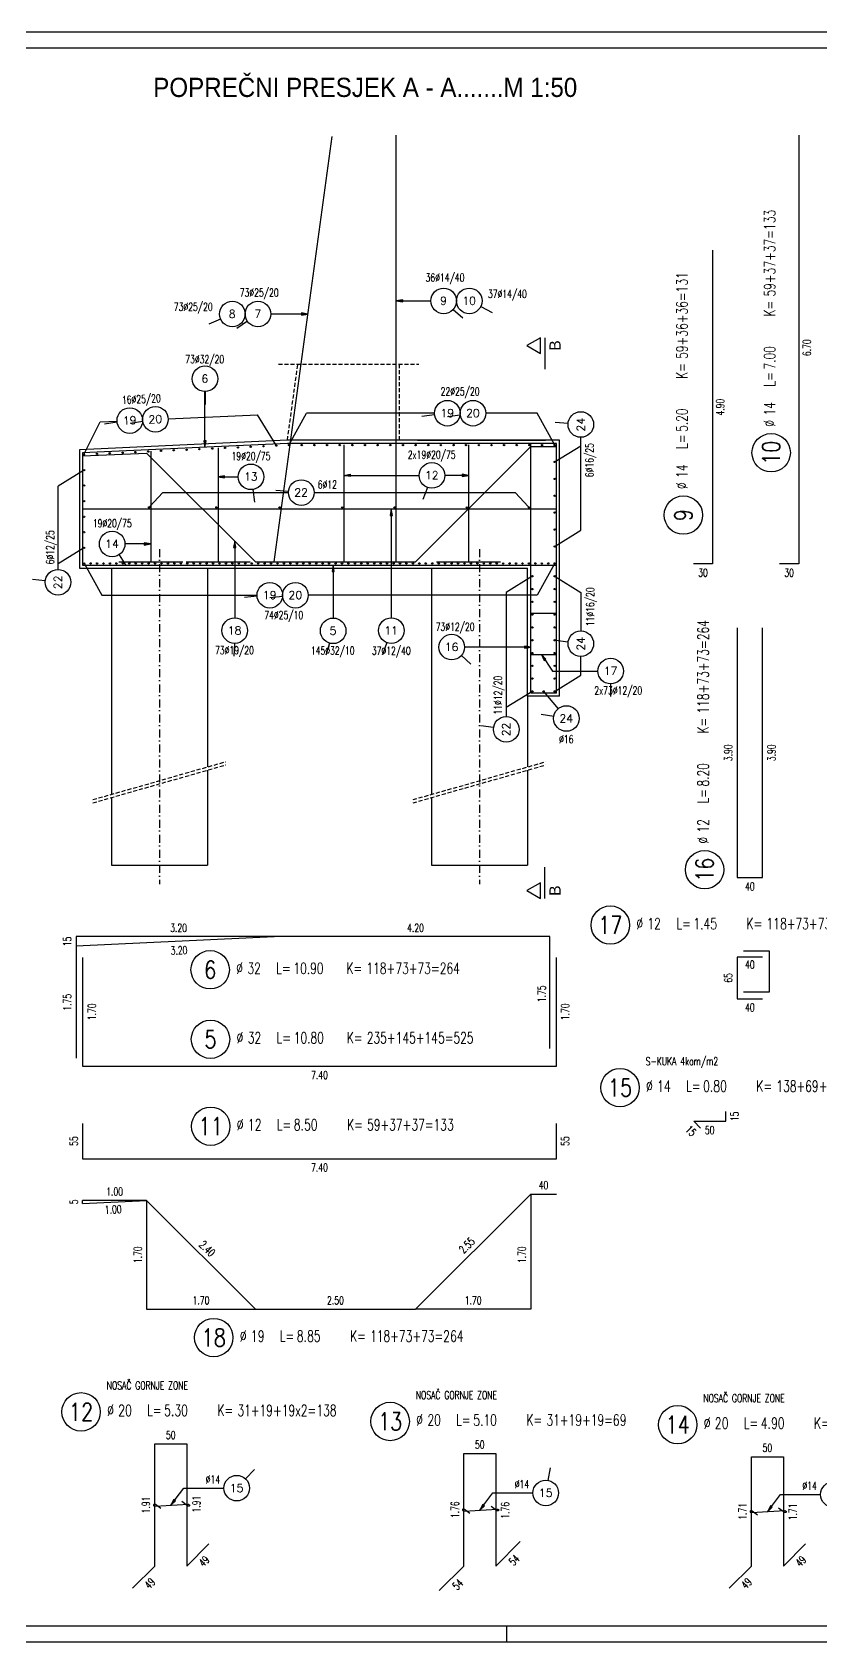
# Model space of a CAD drawing. Extents: x 3217 to 16371, y 373 to 2888.
# Drawn here: x 10614 to 11845, y 373 to 2888 of the extents above; entities that cross this region are included whole.
import ezdxf
from ezdxf.enums import TextEntityAlignment as Align

# ---------------------------------------------------------------- set-up
doc = ezdxf.new("R2010")
doc.units = 0
doc.header["$LTSCALE"] = 50
for name, pattern in [('CENTER', [0.47, 0.25, -0.1, 0.02, -0.1]), ('HIDDEN', [9.525, 6.35, -3.175]), ('HIDDEN2', [0.1875, 0.125, -0.0625])]:
    doc.linetypes.add(name, pattern=pattern)
for name, color, linetype in [('ARM', 1, 'CONTINUOUS'), ('ARM-I', 6, 'CONTINUOUS'), ('BETON', 7, 'CONTINUOUS'), ('CRTICA', 7, 'CONTINUOUS'), ('FILE', 8, 'CONTINUOUS'), ('KOTE', 4, 'CONTINUOUS'), ('NEVIDLJIVO', 9, 'HIDDEN2'), ('OSI', 2, 'CENTER'), ('TANKO', 8, 'CONTINUOUS'), ('TEKST', 7, 'CONTINUOUS')]:
    doc.layers.add(name, color=color, linetype=linetype)
doc.styles.add('KOTE', font='romans.shx', dxfattribs={"width": 0.7})
doc.styles.add('NASLOV', font='ARIAL.TTF')
doc.styles.get("Standard").update_dxf_attribs({"font": 'romans.shx', "width": 0.9})

# ---------------------------------------------------------------- blocks, each defined once
blk = doc.blocks.new('POZ')
at = {"layer": 'ARM-I'}
blk.add_circle((0, 0), 0.6, dxfattribs=at)
at = {"layer": 'ARM', "width": 0.7}
for s, p in [('%%c', (0.814, -0.125)), ('L=', (2.064, -0.125)), ('K=', (4.256, -0.125))]:
    blk.add_text(s, height=0.35, dxfattribs=at).set_placement(p)
for tag, p in [('VA', (0.879, 0.435)), ('FI', (1.162, -0.13)), ('DUZ', (2.598, -0.13)), ('KOM', (4.881, -0.13))]:
    blk.add_attdef(tag, p, '', height=0.35, dxfattribs=at)
at = {"layer": 'ARM', "width": 0.7, "flags": 1}
for tag, p in [('TIP', (1.038, -0.896)), ('A', (1.162, -1.411)), ('B', (1.162, -1.918)), ('C', (1.162, -2.426)), ('D', (1.162, -2.934)), ('E', (1.162, -3.441)), ('F', (1.162, -3.949)), ('G', (1.162, -4.457)), ('H', (1.162, -4.964)), ('I', (1.162, -5.472)), ('J', (1.162, -5.98)), ('K', (1.162, -6.487)), ('L', (1.162, -6.995)), ('M', (1.162, -7.503)), ('N', (1.162, -8.011))]:
    blk.add_attdef(tag, p, '', height=0.35, dxfattribs=at)
at = {"layer": 'ARM-I', "width": 0.8}
blk.add_attdef('POZ', text='', height=0.55, dxfattribs=at).set_placement((0, 0), align=Align.MIDDLE)
blk = doc.blocks.new('S-KUKA')
at = {"layer": 'ARM'}
blk.add_lwpolyline([(0.233, -0.13), (0.03, 0.02, 0.241992), (-0.024, 0.028), (-0.031, 0.026, 0.569422), (-0.041, -0.018), (-0.034, -0.024, 0.20742), (0.011, -0.04), (1.257, 0.036, -0.20742), (1.302, 0.019), (1.309, 0.013, -0.569422), (1.299, -0.031), (1.292, -0.033, -0.244051), (1.237, -0.024), (1.028, 0.133)], format="xyb", dxfattribs=at)
blk = doc.blocks.new('STR')
at = {"layer": 'KOTE', "color": 9}
blk.add_lwpolyline([(-1, 0.17), (-1, -0.17), (0, 0)], close=True, dxfattribs=at)
at = {"layer": 'KOTE', "color": 9, "linetype": 'ByBlock'}
blk.add_solid([(-1, 0.17), (-1, -0.17), (0, 0)], dxfattribs=at)
blk = doc.blocks.new('P')
at = {"layer": 'KOTE'}
blk.add_circle((0, 0), 0.4, dxfattribs=at)
blk.add_attdef('P', text='', height=0.25, dxfattribs=at).set_placement((-0.004, 0.004), align=Align.MIDDLE)
blk = doc.blocks.new('A$C47973EB8')
at = {"layer": 'ARM-I'}
for p, q in [((-180, 0), (0, 180)), ((0, 180), (40, 180)), ((-699.9, 165.4), (-600, 170)), ((-430, 0), (-600, 170)), ((-430, 0), (-180, 0))]:
    blk.add_line(p, q, dxfattribs=at)
blk = doc.blocks.new('A$C0B39465B')
at = {"layer": 'ARM'}
for p, q in [((525, -175), (705, 5)), ((705, 5), (745, 5)), ((5.1, -9.6), (105, -5)), ((275, -175), (105, -5)), ((275, -175), (525, -175))]:
    blk.add_line(p, q, dxfattribs=at)

msp = doc.modelspace()

# ---------------------------------------------------------------- linework, layer by layer
at = {"layer": 'ARM'}
for p, q in [((10991.4, 2060.5), (11082.2, 2724.9)), ((11182.4, 2060.5), (11182.4, 2727.2)), ((11012.5, 2245.5), (10692.4, 2230.7)), ((10904, 2238.5), (10904, 2060.5)), ((11432.4, 2245.5), (11012.5, 2245.5)), ((11100.4, 2243.5), (11100.4, 2060.5)), ((11295.1, 2243.5), (11295.1, 2060.5)), ((11392.4, 1855.5), (11392.4, 2245.5)), ((11432.4, 1855.5), (11432.4, 2245.5)), ((10692.4, 2230.7), (10692.4, 2055.5)), ((10798.8, 2233.6), (10798.8, 2060.5)), ((10692.4, 2143.1), (11432.4, 2143.1)), ((10692.4, 2055.5), (11432.4, 2055.5)), ((10748.8, 2060.5), (10848.8, 2060.5)), ((10854, 2060.5), (10954, 2060.5)), ((11245.1, 2060.5), (11345.1, 2060.5)), ((11392.4, 1980.5), (11432.4, 1980.5)), ((11392.4, 1915.5), (11432.4, 1915.5)), ((11432.4, 1855.5), (11392.4, 1855.5))]:
    msp.add_line(p, q, dxfattribs=at)
at = {"layer": 'ARM-I'}
for points in [[(11811, 2727.2), (11811, 2057.2), (11781, 2057.2)], [(11676.4, 2547.2), (11676.4, 2057.2), (11646.4, 2057.2)], [(11714.6, 1957.1), (11714.6, 1567.1), (11754.6, 1567.1), (11754.6, 1957.1)], [(11422.4, 1299.8), (11422.4, 1474.8), (11002.4, 1474.8), (10682.4, 1459.8), (10682.4, 1284.8)], [(10692.4, 1442.3), (10692.4, 1272.3), (11432.4, 1272.3), (11432.4, 1442.3)], [(11754.6, 1442.9), (11714.6, 1442.9), (11714.6, 1377.9), (11754.6, 1377.9)], [(11724.6, 1452.9), (11764.6, 1452.9), (11764.6, 1387.9), (11724.6, 1387.9)], [(10692.4, 1182.9), (10692.4, 1127.9), (11432.4, 1127.9), (11432.4, 1182.9)], [(11657.6, 1175.7), (11646.9, 1186.4), (11696.9, 1186.4), (11696.9, 1201.4)], [(10770.4, 456.7), (10805.1, 491.3), (10805.1, 682.3), (10855.1, 682.3), (10855.1, 491.3), (10889.7, 526)], [(11249.6, 453.1), (11287.8, 491.3), (11287.8, 667.3), (11337.8, 667.3), (11337.8, 491.3), (11376, 529.5)], [(11702.4, 456.7), (11737, 491.3), (11737, 662.3), (11787, 662.3), (11787, 491.3), (11821.7, 526)]]:
    msp.add_lwpolyline(points, dxfattribs=at)
at = {"layer": 'BETON'}
for p, q in [((11012.4, 2250.5), (10687.4, 2235.5)), ((11187.4, 2250.5), (11012.4, 2250.5)), ((11437.4, 2250.5), (11187.4, 2250.5)), ((11215.4, 2250.5), (11415.4, 2250.5)), ((11437.4, 1850.5), (11437.4, 2250.5)), ((10687.4, 2235.5), (10687.4, 2050.5)), ((10687.4, 2050.5), (11387.4, 2050.5)), ((10737.4, 2050.5), (10737.4, 1697.1)), ((10887.4, 2050.5), (10887.4, 1740)), ((11237.4, 2050.5), (11237.4, 1697.1)), ((11387.4, 1850.5), (11387.4, 2050.5)), ((11387.4, 1850.5), (11387.4, 1740)), ((11437.4, 1850.5), (11387.4, 1850.5)), ((10887.4, 1735), (10887.4, 1586.7)), ((11387.4, 1735), (11387.4, 1586.7)), ((10737.4, 1692.1), (10737.4, 1586.7)), ((11237.4, 1692.1), (11237.4, 1586.7)), ((10737.4, 1586.7), (10887.4, 1586.7)), ((11237.4, 1586.7), (11387.4, 1586.7))]:
    msp.add_line(p, q, dxfattribs=at)
for points in [[(3217.3, 373), (14130.3, 373), (14130.3, 2888), (3217.3, 2888)], [(3342.3, 398), (14105.3, 398), (14105.3, 2863), (3342.3, 2863)]]:
    msp.add_lwpolyline(points, close=True, dxfattribs=at)
at = {"layer": 'CRTICA'}
for p, q in [((10908, 2439.8), (10889.6, 2431.9)), ((11271.3, 2454.9), (11286.2, 2441.6)), ((11314.2, 2459.2), (11332.1, 2450.3)), ((10949.8, 2436.5), (10933.2, 2425.3)), ((10883.8, 2326.5), (10884, 2306.5)), ((11242.3, 2290.1), (11222.5, 2287.5)), ((11282.4, 2289.8), (11262.6, 2286.8)), ((10746.4, 2278.5), (10726.6, 2275.7)), ((10786.4, 2279.9), (10766.7, 2276.8)), ((11450.7, 2276.5), (11430.7, 2278)), ((10958.3, 2173.6), (10961.2, 2153.8)), ((11014, 2170.3), (10994.1, 2171.9)), ((11231, 2176.8), (11223.9, 2158.1)), ((10749.4, 2071.5), (10760.2, 2054.7)), ((10634.2, 2030.9), (10614.3, 2033.1)), ((10965, 2006.6), (10945.1, 2004.9)), ((11005, 2006.4), (10985.1, 2004.4)), ((11450.8, 1935.2), (11431, 1937.8)), ((10929.5, 1933), (10928.9, 1913)), ((11078.1, 1933.5), (11072.3, 1914.4)), ((11167.7, 1934.2), (11160.9, 1915.4)), ((11284, 1914), (11299, 1900.8)), ((11517.2, 1869.8), (11517.1, 1849.8)), ((11428.3, 1818.7), (11408.5, 1821.7)), ((11334.3, 1801.4), (11314.5, 1804.2)), ((10947, 627.5), (10960.9, 642)), ((11419.5, 625.3), (11423.2, 644.9))]:
    msp.add_line(p, q, dxfattribs=at)
at = {"layer": 'FILE'}
msp.add_line((11355.3, 373), (11355.3, 398), dxfattribs=at)
at = {"layer": 'KOTE'}
for centre in [(10894.9, 2237.4), (10914.9, 2238.4), (10935, 2239.3), (10955, 2240.2), (10975, 2241.1), (10995, 2242.1), (11015, 2243), (11034.7, 2243), (11054.5, 2243), (11074.2, 2243), (11094, 2243), (11113.8, 2243), (11133.5, 2243), (11153.3, 2243), (11173, 2243), (11192.8, 2243), (11212.5, 2243), (11232.3, 2243), (11252, 2243), (11271.8, 2243), (11291.5, 2243), (11311.3, 2243), (11331.1, 2243), (11350.8, 2243), (11370.6, 2243), (11390.3, 2243), (11410.1, 2243), (11429.8, 2243), (10694.9, 2228.2), (10714.9, 2229.1), (10734.9, 2230.1), (10754.9, 2231), (10774.9, 2231.9), (10794.9, 2232.8), (10814.9, 2233.8), (10834.9, 2234.7), (10854.9, 2235.6), (10874.9, 2236.5), (11429.8, 2216.6), (10694.9, 2203.9), (11429.8, 2190.1), (10694.9, 2179.6), (11429.8, 2163.7), (10694.9, 2155.3), (10796.3, 2145.6), (10901.5, 2145.6), (11000.2, 2145.6), (11097.9, 2145.6), (11179.8, 2145.6), (11292.6, 2145.6), (11389.8, 2145.6), (11429.8, 2137.3), (10694.9, 2131), (10694.9, 2106.6), (11429.8, 2110.9), (10694.9, 2082.3), (11429.8, 2084.4), (10694.9, 2058), (10704.9, 2058), (10715, 2058), (10725.1, 2058), (10735.1, 2058), (10745.2, 2058), (10755.3, 2058), (10765.3, 2058), (10775.4, 2058), (10785.5, 2058), (10795.5, 2058), (10805.6, 2058), (10815.7, 2058), (10825.8, 2058), (10835.8, 2058), (10845.9, 2058), (10856, 2058), (10866, 2058), (10876.1, 2058), (10886.2, 2058), (10896.2, 2058), (10906.3, 2058), (10916.4, 2058), (10926.4, 2058), (10936.5, 2058), (10946.6, 2058), (10956.6, 2058), (10966.7, 2058), (10976.8, 2058), (10986.8, 2058), (10996.9, 2058), (11007, 2058), (11017, 2058), (11027.1, 2058), (11037.2, 2058), (11047.2, 2058), (11057.3, 2058), (11067.4, 2058), (11077.5, 2058), (11087.5, 2058), (11097.6, 2058), (11107.7, 2058), (11117.7, 2058), (11127.8, 2058), (11137.9, 2058), (11147.9, 2058), (11158, 2058), (11168.1, 2058), (11178.1, 2058), (11188.2, 2058), (11198.3, 2058), (11208.3, 2058), (11218.4, 2058), (11228.5, 2058), (11238.5, 2058), (11248.6, 2058), (11258.7, 2058), (11268.7, 2058), (11278.8, 2058), (11288.9, 2058), (11298.9, 2058), (11309, 2058), (11319.1, 2058), (11329.2, 2058), (11339.2, 2058), (11349.3, 2058), (11359.4, 2058), (11369.4, 2058), (11379.5, 2058), (11389.6, 2058), (11394.9, 2038), (11399.6, 2058), (11409.7, 2058), (11419.8, 2058), (11429.8, 2058), (11429.8, 2038), (11394.9, 2018), (11429.8, 2018), (11394.9, 1998), (11429.8, 1998), (11394.9, 1978), (11429.8, 1978), (11394.9, 1958), (11394.9, 1938), (11429.8, 1958), (11429.8, 1938), (11394.9, 1918), (11429.8, 1918), (11394.9, 1898), (11429.8, 1898), (11394.9, 1878), (11429.8, 1878), (11394.9, 1858), (11412.4, 1858), (11429.8, 1858)]:
    msp.add_circle(centre, 1.05, dxfattribs=at)
at = {"layer": 'NEVIDLJIVO'}
for p, q in [((10998.6, 2369.1), (11217.4, 2369.1)), ((11012.4, 2250.5), (11028.6, 2369.1)), ((11187.4, 2250.5), (11187.4, 2369.1)), ((10708.5, 1688.9), (10916.2, 1748.2)), ((10708.5, 1683.9), (10916.2, 1743.2)), ((11208.5, 1688.9), (11416.2, 1748.2)), ((11208.5, 1683.9), (11416.2, 1743.2))]:
    msp.add_line(p, q, dxfattribs=at)
at = {"layer": 'OSI'}
for p, q in [((10812.4, 2080.5), (10812.4, 1556.7)), ((11312.4, 2080.5), (11312.4, 1556.7))]:
    msp.add_line(p, q, dxfattribs=at)
at = {"layer": 'TANKO'}
for p, q in [((11182.4, 2468.2), (11236.4, 2468.2)), ((11044.4, 2447.7), (10986.3, 2447.7)), ((10883.6, 2239.6), (10883.6, 2326.5)), ((10826.2, 2284), (10965.4, 2290.4)), ((10994.8, 2243), (10965.4, 2290.4)), ((11015.2, 2243.9), (11042.3, 2292.7)), ((11242.2, 2292.7), (11042.3, 2292.7)), ((11402.5, 2292.7), (11322.2, 2292.7)), ((11429.7, 2243.9), (11402.5, 2292.7)), ((10695, 2229.1), (10719.9, 2279.1)), ((10719.9, 2279.1), (10746.2, 2280.3)), ((11430.7, 2217.1), (11470.6, 2241.8)), ((11470.6, 2109.7), (11470.6, 2255)), ((10694, 2203.3), (10654.1, 2178.6)), ((10904, 2193.3), (10935.4, 2193.3)), ((11100.4, 2195.5), (11218, 2195.5)), ((11295.1, 2195.5), (11258, 2195.5)), ((10654.1, 2048.6), (10654.1, 2178.6)), ((10797, 2146.4), (10817.8, 2168.7)), ((10817.8, 2168.7), (11014, 2168.7)), ((11054, 2168.7), (11368.3, 2168.7)), ((11389.1, 2146.4), (11368.3, 2168.7)), ((11174.6, 2143.1), (11174.6, 1973)), ((10798.8, 2088.4), (10758.6, 2088.4)), ((10930.1, 2092.8), (10930.1, 1973)), ((11430.7, 2085), (11470.6, 2109.7)), ((10694, 2081.8), (10654.1, 2057.1)), ((10695.4, 2057.1), (10722.5, 2008.3)), ((11083.8, 2055.5), (11083.8, 1972.7)), ((11394, 2037.5), (11354.1, 2012.7)), ((11429.7, 2057.1), (11402.5, 2008.3)), ((11430.7, 2037.5), (11470.6, 2012.7)), ((11354.1, 2012.7), (11354.1, 1818.7)), ((11470.6, 2012.7), (11470.6, 1952.6)), ((10722.5, 2008.3), (10964.9, 2008.3)), ((11402.5, 2008.3), (11044.9, 2008.3)), ((11392.4, 1927.2), (11289, 1927.2)), ((11409.1, 1915.5), (11426.3, 1889.8)), ((11470.6, 1883.3), (11470.6, 1912.6)), ((11426.3, 1889.8), (11497.2, 1889.8)), ((11430.7, 1858.6), (11470.6, 1883.3)), ((11394, 1857.5), (11354.1, 1832.7)), ((11413, 1857.2), (11435.2, 1831)), ((10792.4, 1062.7), (10692.5, 1062.7)), ((10692.5, 1058.1), (10692.5, 1062.7)), ((10792.4, 1062.7), (10792.4, 892.7)), ((11392.4, 1072.7), (11392.4, 892.7)), ((10792.4, 892.7), (10962.4, 892.7)), ((11392.4, 892.7), (11212.4, 892.7)), ((10830.2, 586.3), (10850.6, 613.1)), ((10850.6, 613.1), (10913.2, 613.1)), ((11312.9, 578.8), (11333.3, 605.6)), ((11333.3, 605.6), (11395.9, 605.6)), ((11762.1, 576.3), (11782.6, 603.1)), ((11782.6, 603.1), (11845.2, 603.1))]:
    msp.add_line(p, q, dxfattribs=at)
msp.add_lwpolyline([(11002.4, 1474.8), (10682.4, 1474.8), (10682.4, 1459.8)], dxfattribs=at)
at = {"layer": 'TEKST', "linetype": 'HIDDEN'}
for p, q in [((11414.6, 2410.7), (11414.6, 2361.7)), ((11414.6, 1534.5), (11414.6, 1583.5))]:
    msp.add_line(p, q, dxfattribs=at)
at = {"layer": 'TEKST'}
for points in [[(11407.6, 2386.2), (11407.6, 2410.7), (11386.4, 2398.5)], [(11407.6, 1534.5), (11407.6, 1559), (11386.4, 1546.7)]]:
    msp.add_lwpolyline(points, close=True, dxfattribs=at)

# ---------------------------------------------------------------- block references
at = {"layer": 'ARM-I', "zscale": 41.42428889252848}
for p, xscale, yscale in [((10805.1, 586.5), 41.42428889252848, 41.42428889252848), ((11287.8, 579), 41.42428889252915, 41.42428889252847), ((11737, 576.5), 41.42428889252915, 41.42428889252847)]:
    msp.add_blockref('S-KUKA', p, dxfattribs=dict(at, xscale=xscale, yscale=yscale))
at = {"layer": 'KOTE', "xscale": 50, "yscale": 50, "zscale": 50, "rotation": 90}
for p, values in [((11767.9, 2230.9), {'POZ': '10', 'FI': '14', 'DUZ': '7.00', 'KOM': '59+37+37=133'}), ((11630.8, 2133.5), {'POZ': '9', 'FI': '14', 'DUZ': '5.20', 'KOM': '59+36+36=131'}), ((11664, 1579.4), {'POZ': '16', 'FI': '12', 'DUZ': '8.20', 'KOM': '118+73+73=264'})]:
    msp.add_blockref('POZ', p, dxfattribs=at).add_auto_attribs(values)
at = {"layer": 'KOTE'}
ref = msp.add_blockref('P', (10926.3, 2447.7), dxfattribs=dict(at, xscale=50, yscale=50, zscale=50))
ref.add_attrib('P', '8', dxfattribs={"height": 12.5}).set_placement((10926.2, 2447.9), align=Align.MIDDLE)
ref = msp.add_blockref('P', (10966.3, 2447.7), dxfattribs=dict(at, xscale=50, yscale=50, zscale=50))
ref.add_attrib('P', '7', dxfattribs={"height": 12.5}).set_placement((10966.2, 2447.9), align=Align.MIDDLE)
at = {"layer": 'KOTE', "xscale": 10, "yscale": 10, "zscale": 10}
for p, rotation in [((11182.4, 2468.2), 180), ((10883.6, 2239.6), 270), ((10904, 2193.3), 180), ((11174.6, 2143.1), 90), ((10930.1, 2092.8), 90), ((11083.8, 2055.5), 90)]:
    msp.add_blockref('STR', p, dxfattribs=dict(at, rotation=rotation))
at = {"layer": 'KOTE'}
ref = msp.add_blockref('P', (11256.4, 2468.2), dxfattribs=dict(at, xscale=50, yscale=50, zscale=50))
ref.add_attrib('P', '9', dxfattribs={"height": 12.5}).set_placement((11256.2, 2468.4), align=Align.MIDDLE)
ref = msp.add_blockref('P', (11296.4, 2468.2), dxfattribs=dict(at, xscale=50, yscale=50, zscale=50))
ref.add_attrib('P', '10', dxfattribs={"height": 12.5}).set_placement((11296.2, 2468.4), align=Align.MIDDLE)
at = {"layer": 'KOTE', "yscale": 10, "zscale": 10}
for p, xscale in [((11044.4, 2447.7), 10), ((11100.4, 2195.5), -10), ((11295.1, 2195.5), 10), ((10798.8, 2088.4), 10), ((11392.4, 1927.2), 10)]:
    msp.add_blockref('STR', p, dxfattribs=dict(at, xscale=xscale))
at = {"layer": 'KOTE'}
ref = msp.add_blockref('P', (10883.6, 2346.5), dxfattribs=dict(at, xscale=50, yscale=50, zscale=50))
ref.add_attrib('P', '6', dxfattribs={"height": 12.5}).set_placement((10883.4, 2346.7), align=Align.MIDDLE)
ref = msp.add_blockref('P', (10766.2, 2281.2), dxfattribs=dict(at, xscale=50, yscale=50, zscale=50, rotation=2.64254529406362))
ref.add_attrib('P', '19', dxfattribs={"height": 12.5, "rotation": 2.6425}).set_placement((10766, 2281.4), align=Align.MIDDLE)
ref = msp.add_blockref('P', (10806.2, 2283.1), dxfattribs=dict(at, xscale=50, yscale=50, zscale=50, rotation=2.64254529406362))
ref.add_attrib('P', '20', dxfattribs={"height": 12.5, "rotation": 2.6425}).set_placement((10806, 2283.3), align=Align.MIDDLE)
ref = msp.add_blockref('P', (11262.2, 2292.7), dxfattribs=dict(at, xscale=50, yscale=50, zscale=50))
ref.add_attrib('P', '19', dxfattribs={"height": 12.5}).set_placement((11262, 2292.9), align=Align.MIDDLE)
ref = msp.add_blockref('P', (11302.2, 2292.7), dxfattribs=dict(at, xscale=50, yscale=50, zscale=50))
ref.add_attrib('P', '20', dxfattribs={"height": 12.5}).set_placement((11302, 2292.9), align=Align.MIDDLE)
ref = msp.add_blockref('P', (11470.6, 2275), dxfattribs=dict(at, xscale=50, yscale=50, zscale=50, rotation=90))
ref.add_attrib('P', '24', dxfattribs={"height": 12.5, "rotation": 90}).set_placement((11470.4, 2274.8), align=Align.MIDDLE)
ref = msp.add_blockref('P', (10955.4, 2193.3), dxfattribs=dict(at, xscale=50, yscale=50, zscale=50))
ref.add_attrib('P', '13', dxfattribs={"height": 12.5}).set_placement((10955.2, 2193.6), align=Align.MIDDLE)
ref = msp.add_blockref('P', (11238, 2195.5), dxfattribs=dict(at, xscale=50, yscale=50, zscale=50))
ref.add_attrib('P', '12', dxfattribs={"height": 12.5}).set_placement((11237.8, 2195.7), align=Align.MIDDLE)
ref = msp.add_blockref('P', (11034, 2168.7), dxfattribs=dict(at, xscale=50, yscale=50, zscale=50))
ref.add_attrib('P', '22', dxfattribs={"height": 12.5}).set_placement((11033.8, 2168.9), align=Align.MIDDLE)
ref = msp.add_blockref('P', (10738.6, 2088.4), dxfattribs=dict(at, xscale=50, yscale=50, zscale=50))
ref.add_attrib('P', '14', dxfattribs={"height": 12.5}).set_placement((10738.4, 2088.6), align=Align.MIDDLE)
ref = msp.add_blockref('P', (10654.1, 2028.6), dxfattribs=dict(at, xscale=50, yscale=50, zscale=50, rotation=90))
ref.add_attrib('P', '22', dxfattribs={"height": 12.5, "rotation": 90}).set_placement((10653.9, 2028.4), align=Align.MIDDLE)
ref = msp.add_blockref('P', (10984.9, 2008.3), dxfattribs=dict(at, xscale=50, yscale=50, zscale=50))
ref.add_attrib('P', '19', dxfattribs={"height": 12.5}).set_placement((10984.7, 2008.6), align=Align.MIDDLE)
ref = msp.add_blockref('P', (11024.9, 2008.3), dxfattribs=dict(at, xscale=50, yscale=50, zscale=50))
ref.add_attrib('P', '20', dxfattribs={"height": 12.5}).set_placement((11024.7, 2008.6), align=Align.MIDDLE)
ref = msp.add_blockref('P', (10930.1, 1953), dxfattribs=dict(at, xscale=50, yscale=50, zscale=50))
ref.add_attrib('P', '18', dxfattribs={"height": 12.5}).set_placement((10929.9, 1953.2), align=Align.MIDDLE)
ref = msp.add_blockref('P', (11083.8, 1952.7), dxfattribs=dict(at, xscale=50, yscale=50, zscale=50))
ref.add_attrib('P', '5', dxfattribs={"height": 12.5}).set_placement((11083.6, 1952.9), align=Align.MIDDLE)
ref = msp.add_blockref('P', (11174.6, 1953), dxfattribs=dict(at, xscale=50, yscale=50, zscale=50))
ref.add_attrib('P', '11', dxfattribs={"height": 12.5}).set_placement((11174.4, 1953.2), align=Align.MIDDLE)
ref = msp.add_blockref('P', (11269, 1927.2), dxfattribs=dict(at, xscale=50, yscale=50, zscale=50))
ref.add_attrib('P', '16', dxfattribs={"height": 12.5}).set_placement((11268.8, 1927.4), align=Align.MIDDLE)
ref = msp.add_blockref('P', (11470.6, 1932.6), dxfattribs=dict(at, xscale=50, yscale=50, zscale=50, rotation=90))
ref.add_attrib('P', '24', dxfattribs={"height": 12.5, "rotation": 90}).set_placement((11470.4, 1932.4), align=Align.MIDDLE)
ref = msp.add_blockref('P', (11517.2, 1889.8), dxfattribs=dict(at, xscale=50, yscale=50, zscale=50))
ref.add_attrib('P', '17', dxfattribs={"height": 12.5}).set_placement((11517, 1890), align=Align.MIDDLE)
ref = msp.add_blockref('P', (11354.1, 1798.7), dxfattribs=dict(at, xscale=50, yscale=50, zscale=50, rotation=90))
ref.add_attrib('P', '22', dxfattribs={"height": 12.5, "rotation": 90}).set_placement((11353.9, 1798.5), align=Align.MIDDLE)
ref = msp.add_blockref('P', (11448.1, 1815.7), dxfattribs=dict(at, xscale=50, yscale=50, zscale=50))
ref.add_attrib('P', '24', dxfattribs={"height": 12.5}).set_placement((11447.9, 1815.9), align=Align.MIDDLE)
at = {"layer": 'KOTE', "xscale": 50, "yscale": 50, "zscale": 50}
for p, values in [((11516.7, 1492.9), {'POZ': '17', 'FI': '12', 'DUZ': '1.45', 'KOM': '118+73+73x2=528'}), ((10891.7, 1423.1), {'POZ': '6', 'FI': '32', 'DUZ': '10.90', 'KOM': '118+73+73=264'}), ((10892.2, 1314.5), {'POZ': '5', 'FI': '32', 'DUZ': '10.80', 'KOM': '235+145+145=525'}), ((11531.9, 1238.9), {'POZ': '15', 'FI': '14', 'DUZ': '0.80', 'KOM': '138+69+69=276'}), ((10892.6, 1178.6), {'POZ': '11', 'FI': '12', 'DUZ': '8.50', 'KOM': '59+37+37=133'}), ((10897.3, 848.4), {'POZ': '18', 'FI': '19', 'DUZ': '8.85', 'KOM': '118+73+73=264'}), ((10690.1, 732.3), {'POZ': '12', 'FI': '20', 'DUZ': '5.30', 'KOM': '31+19+19x2=138'}), ((11172.8, 717.3), {'POZ': '13', 'FI': '20', 'DUZ': '5.10', 'KOM': '31+19+19=69'}), ((11622, 712.3), {'POZ': '14', 'FI': '20', 'DUZ': '4.90', 'KOM': '31+19+19=69'})]:
    msp.add_blockref('POZ', p, dxfattribs=at).add_auto_attribs(values)
at = {"layer": 'KOTE'}
ref = msp.add_blockref('P', (10933.2, 613.1), dxfattribs=dict(at, xscale=50, yscale=50, zscale=50))
ref.add_attrib('P', '15', dxfattribs={"height": 12.5}).set_placement((10933, 613.3), align=Align.MIDDLE)
ref = msp.add_blockref('P', (11415.9, 605.6), dxfattribs=dict(at, xscale=50, yscale=50, zscale=50))
ref.add_attrib('P', '15', dxfattribs={"height": 12.5}).set_placement((11415.8, 605.8), align=Align.MIDDLE)
ref = msp.add_blockref('P', (11865.2, 603.1), dxfattribs=dict(at, xscale=50, yscale=50, zscale=50))
ref.add_attrib('P', '15', dxfattribs={"height": 12.5}).set_placement((11865, 603.3), align=Align.MIDDLE)
at = {"layer": 'TANKO'}
for name, p in [('A$C0B39465B', (10687.4, 2235.5)), ('A$C47973EB8', (11392.4, 892.7))]:
    msp.add_blockref(name, p, dxfattribs=at)
at = {"layer": 'TANKO', "yscale": 10, "zscale": 10}
for p, xscale, rotation in [((11409.1, 1915.5), 10, 123.8313037653131), ((10830.2, 586.3), 10, 232.6672274555855), ((11312.9, 578.8), 10.00000000000022, 232.6672274555841), ((11762.1, 576.3), 10.00000000000022, 232.6672274555841)]:
    msp.add_blockref('STR', p, dxfattribs=dict(at, xscale=xscale, rotation=rotation))

# ---------------------------------------------------------------- texts
at = {"layer": 'KOTE', "style": 'KOTE', "width": 0.7}
for s, p in [('36%%c14/40', (11258.5, 2503.7)), ('73%%c25/20', (10865.3, 2458)), ('73%%c25/20', (10968.3, 2480.2)), ('37%%c14/40', (11355.9, 2478.2)), ('73%%c32/20', (10883.2, 2376.1)), ('22%%c25/20', (11282.1, 2325.8)), ('19%%c20/75', (10955.5, 2224.8)), ('2x19%%c20/75', (11237.7, 2226.9)), ('6%%c12', (11074.7, 2181.2)), ('19%%c20/75', (10738.8, 2119.8)), ('30', (11661.4, 2043.5)), ('30', (11796, 2043.5)), ('74%%c25/10', (11006.6, 1976.4)), ('73%%c12/20', (11274.3, 1958.1)), ('73%%c19/20', (10929.6, 1921.3)), ('145%%c32/10', (11083.1, 1920.8)), ('37%%c12/40', (11174.6, 1920.7)), ('%%c16', (11447.9, 1783.4)), ('40', (11734.6, 1553.3)), ('3.20', (10842.4, 1488.5)), ('4.20', (11212.4, 1488.5)), ('40', (11734.6, 1431.1)), ('40', (11734.6, 1364.2)), ('7.40', (11062.4, 1258.6)), ('50', (11671.9, 1172.6)), ('7.40', (11062.4, 1114.2)), ('1.00', (10742.4, 1076.5)), ('40', (11412.4, 1086.5)), ('1.70', (10877.4, 906.5)), ('2.50', (11087.4, 906.5)), ('1.70', (11302.4, 906.5)), ('50', (10830.1, 696.1)), ('50', (11312.8, 681.1)), ('50', (11762, 676.1))]:
    msp.add_text(s, height=12.5, dxfattribs=at).set_placement(p, align=Align.MIDDLE)
for s, rotation, p in [('6.70', 90, (11823.6, 2395)), ('16%%c25/20', 2.6425, (10784.2, 2313.8)), ('4.90', 90, (11688.2, 2302.2)), ('6%%c16/25', 90, (11485, 2219.3)), ('6%%c12/25', 90, (10642.5, 2083.1)), ('11%%c16/20', 90, (11486.1, 1990.2)), ('11%%c12/20', 90, (11342.1, 1852.1)), ('3.90', 90, (11700.8, 1762.1)), ('3.90', 90, (11768.3, 1762.1)), ('15', 90, (10668.6, 1467.3)), ('3.20', 2.6838, (10843, 1453.5)), ('65', 90, (11700.8, 1410.4)), ('1.75', 90, (10668.6, 1372.3)), ('1.75', 90, (11409.5, 1385.4)), ('1.70', 90, (10707.1, 1357.3)), ('1.70', 90, (11446.1, 1357.3)), ('15', 90, (11710.7, 1193.9)), ('55', 90, (10678.6, 1155.4)), ('55', 90, (11446.1, 1155.4)), ('15', 315, (11642.5, 1171.3)), ('5', 90, (10678.7, 1060.4)), ('1.00', 2.6425, (10740.2, 1048.6)), ('1.70', 90, (10778.6, 977.7)), ('2.40', 315, (10887.1, 987.4)), ('2.55', 45, (11292.6, 992.4)), ('1.70', 90, (11378.6, 977.7)), ('1.91', 90, (10791.3, 586.8)), ('1.91', 90, (10870.1, 588.2)), ('1.76', 90, (11274.1, 579.3)), ('1.76', 90, (11352.4, 578.5)), ('1.71', 90, (11723.3, 576.8)), ('1.71', 90, (11801.7, 576)), ('49', 45, (10882.1, 498.9)), ('54', 45, (11366.6, 500.7)), ('49', 45, (11814.1, 498.9)), ('49', 45, (10797.5, 464.3)), ('54', 45, (11278.4, 462.5)), ('49', 45, (11729.4, 464.3))]:
    msp.add_text(s, height=12.5, rotation=rotation, dxfattribs=at).set_placement(p, align=Align.MIDDLE)
for s, p in [('2x73%%c12/20', (11566.4, 1853.2)), ('%%c14', (10907.2, 620.6)), ('%%c14', (11389.9, 613.1)), ('%%c14', (11839.2, 610.6))]:
    msp.add_text(s, height=12.5, dxfattribs=at).set_placement(p, align=Align.RIGHT)
for s, p in [('S-KUKA 4kom/m2', (11571.9, 1273.9)), ('NOSAČ GORNJE ZONE', (10730.1, 767.3)), ('NOSAČ GORNJE ZONE', (11212.8, 752.3)), ('NOSAČ GORNJE ZONE', (11662, 747.3))]:
    msp.add_text(s, height=12.5, dxfattribs=at).set_placement(p)
at = {"layer": 'TEKST', "style": 'NASLOV'}
for p in [(11430.3, 2398.5), (11430.3, 1546.7)]:
    msp.add_text('B', height=17.5, rotation=90, dxfattribs=at).set_placement(p, align=Align.MIDDLE)
at = {"layer": 'TEKST', "insert": (11133.9, 2801.6), "char_height": 30, "attachment_point": 5}
msp.add_mtext('{\\fArial|b0|i0|c238|p34;POPREČNI PRESJEK A - A.......M 1:50}', dxfattribs=at)

doc.saveas('drawing.dxf')
